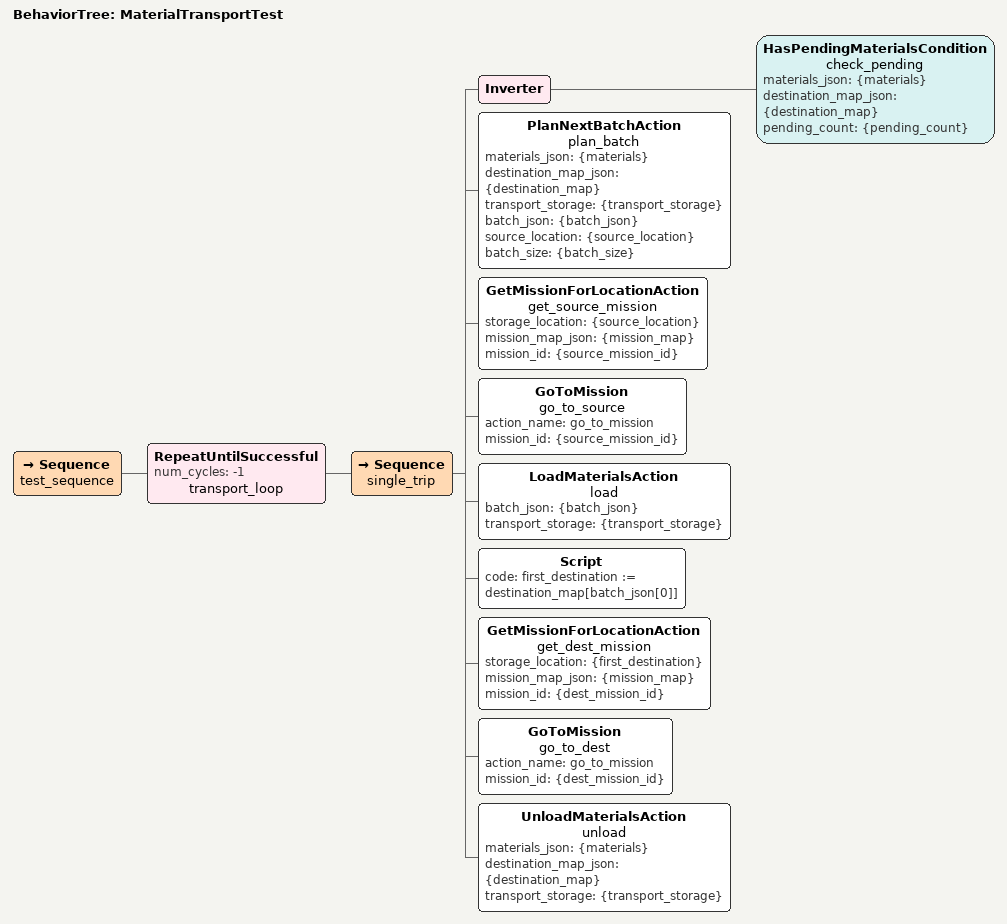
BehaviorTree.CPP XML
<root BTCPP_format="4">
    <BehaviorTree ID="MaterialTransportTest">

        <Sequence name="test_sequence">
            <!-- Execute multi-trip transport -->
            <RepeatUntilSuccessful num_cycles="-1" name="transport_loop">
                <Sequence name="single_trip">
                    <!-- Check if done -->
                    <Inverter>
                        <HasPendingMaterialsCondition name="check_pending"
                                                     materials_json="{materials}"
                                                     destination_map_json="{destination_map}"
                                                     pending_count="{pending_count}" />
                    </Inverter>

                    <!-- Plan batch (determines source location from database) -->
                    <PlanNextBatchAction name="plan_batch"
                                        materials_json="{materials}"
                                        destination_map_json="{destination_map}"
                                        transport_storage="{transport_storage}"
                                        batch_json="{batch_json}"
                                        source_location="{source_location}"
                                        batch_size="{batch_size}" />

                    <!-- Get mission for source -->
                    <GetMissionForLocationAction name="get_source_mission"
                                                storage_location="{source_location}"
                                                mission_map_json="{mission_map}"
                                                mission_id="{source_mission_id}" />

                    <!-- Go to source -->
                    <GoToMission name="go_to_source"
                                action_name="go_to_mission"
                                mission_id="{source_mission_id}" />

                    <!-- Load -->
                    <LoadMaterialsAction name="load"
                                        batch_json="{batch_json}"
                                        transport_storage="{transport_storage}" />

                    <!-- Get first material's destination -->
                    <Script code="first_destination := destination_map[batch_json[0]]" />

                    <!-- Get mission for destination -->
                    <GetMissionForLocationAction name="get_dest_mission"
                                                storage_location="{first_destination}"
                                                mission_map_json="{mission_map}"
                                                mission_id="{dest_mission_id}" />

                    <!-- Go to destination -->
                    <GoToMission name="go_to_dest"
                                action_name="go_to_mission"
                                mission_id="{dest_mission_id}" />

                    <!-- Unload -->
                    <UnloadMaterialsAction name="unload"
                                          materials_json="{materials}"
                                          destination_map_json="{destination_map}"
                                          transport_storage="{transport_storage}" />
                </Sequence>
            </RepeatUntilSuccessful>
        </Sequence>
    </BehaviorTree>
</root>
